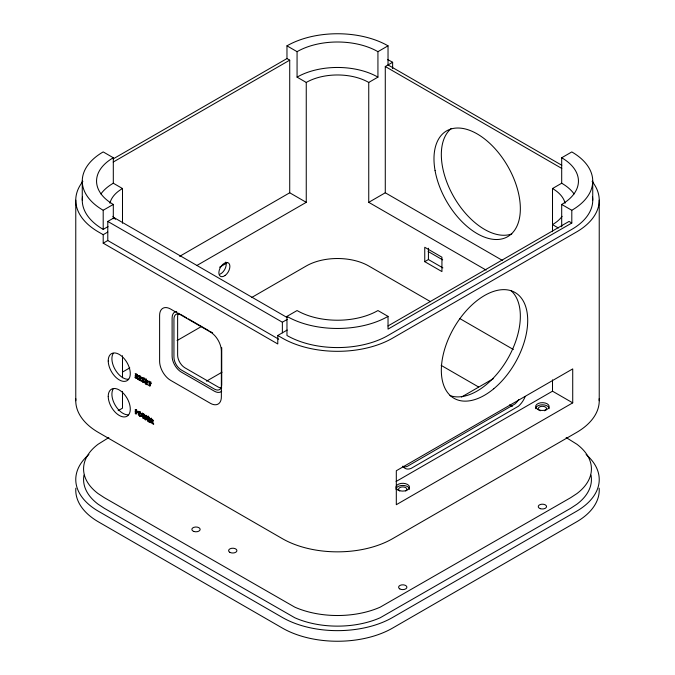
<?xml version="1.0" encoding="UTF-8"?>
<svg xmlns="http://www.w3.org/2000/svg" width="675" height="675" viewBox="0 0 675 675"><rect width="100%" height="100%" fill="white"/><g stroke="black" fill="none" stroke-linecap="round" stroke-linejoin="round"><path stroke-width="1.01" d="M135.177 373.697L137.278 374.895L137.86 376.532A1.181 0.683 60 0 1 137.582 376.793L137.05 376.751L138.409 379.333L139.092 379.721L140.122 379.114M139.759 412.653L140.088 411.826M135.498 413.615L136.586 412.898L136.578 409.683L135.177 409.523L137.801 411.826A1.46 0.844 60 0 1 137.776 412.602L136.173 412.256C137.008 416.737 134.317 412.493 135.481 409.843M135.498 377.671C139.666 374.397 134.409 371.233 135.312 377.603C138.156 381.459 134.367 371.798 137.734 379.114L141.438 381.257C142.568 380.093 138.274 381.012 139.725 378.262L140.645 377.73M150.643 422.229C148.829 416.922 152.204 417.842 152.879 421.141A1.181 0.683 60 0 1 152.601 421.402L152.069 421.36L153.689 424.263L152.752 423.723C151.85 419.251 150.188 421.225 151.698 423.115C148.011 421.85 153.529 421.428 150.196 422.137M153.259 420.171L152.196 420.263M149.681 421.951C150.812 420.787 146.517 421.706 147.977 418.956C149.842 420.964 150.095 419.065 147.977 418.736L147.977 417.133L149.723 418.812L149.681 417.901C146.036 412.611 145.986 422.921 149.681 421.951L150.601 421.419M143.691 417.555C141.235 404.418 142.222 425.107 144.399 416.399C145.977 427.579 147.842 408.071 145.387 418.534C146.171 416.517 142.855 412.45 144.273 415.96L143.691 417.555L144.61 417.023M143.235 381.324C142.206 383.265 141.834 379.004 142.644 381.51A1.519 0.878 60 0 0 143.648 382.345L144.568 381.814A1.519 0.878 60 0 1 144.281 381.696M139.16 379.704L138.856 375.823M144.914 379.325L147.623 380.776L147.656 381.679L145.918 380.008L145.918 381.611C148.002 381.915 147.825 383.856 145.918 381.831C144.458 384.581 148.753 383.662 147.623 384.826C142.931 384.227 146.779 382.219 145.041 379.392M143.876 382.328C144.627 380.81 141.48 379.763 142.357 378.118C144.053 377.097 144.872 381.223 144.028 379.367C140.358 375.604 147.437 385.552 142.374 381.704M149.335 381.215L148.205 382.058L148.247 381.13L151.116 382.793L151.149 383.763L149.918 382.354C151.487 388.792 147.85 386.227 149.42 382.067L148.652 381.662M113.206 158.887L286.968 58.565L289.718 60.159L289.718 192.78L179.643 256.34M113.231 162.051L289.718 60.159M103.199 210.262L113.307 204.432A57.173 33.008 0 0 1 113.307 157.748L103.199 151.909A71.466 41.259 0 0 0 103.199 210.262L103.199 229.382L108.017 226.597M286.968 58.565L286.968 45.833L297.067 51.671A57.173 33.008 0 0 1 377.933 51.671L388.032 45.833L388.032 64.935L561.794 165.257M278.733 339.213L107.789 240.528L107.789 221.425L114.218 217.713L286.985 317.452M502.639 260.542L385.282 192.78L385.282 66.521L392.631 62.277L392.631 68.647M82.865 181.44A77.963 45.014 0 0 0 98.601 232.04L103.199 234.689L107.789 232.04M297.067 51.671L297.067 77.136L306.256 82.443A44.179 25.507 0 0 1 368.744 82.443L377.933 77.136L377.933 51.671M103.199 234.689L103.199 243.177L107.789 240.528M197.092 265.359L306.256 202.331L306.256 82.443M219.586 267.224L226.859 263.022M368.744 82.443L368.744 202.331L385.282 192.78M122.496 372.085L129.769 367.883M177.078 340.571L201.639 326.396M251.674 297.506L306.256 265.992A44.179 25.507 0 0 1 368.744 265.992L430.599 301.708M136.173 376.135L136.173 374.448C138.974 375.157 135.304 377.663 137.093 375.604M136.544 376.532L137.244 375.882M135.177 377.527L136.544 377.089M135.177 377.637L136.097 377.114M137.05 376.751L137.97 376.22M139.168 376.118L140.088 375.587M137.734 379.114L138.653 378.582M139.725 378.262C141.64 380.278 141.809 378.337 139.725 378.042L139.725 376.439L141.37 378.051L142.29 377.519M142.973 378.287L144.146 377.848M144.011 378.835L144.931 378.304M145.226 379.527L146.146 379.004M145.353 379.696L146.273 379.164M143.648 382.345L144.931 381.662M145.344 383.273L146.306 382.683M145.935 383.501L146.855 382.97M146.011 383.636L146.931 383.105M149.918 382.354L150.837 381.822M148.922 385.577L149.842 385.045M149.234 385.611L150.28 385.037M118.117 410.687L122.496 408.164L122.496 391.382M592.464 196.611A71.466 41.259 0 0 1 571.801 229.382L388.032 335.483A71.466 41.259 0 0 1 286.968 335.483L286.968 316.381L297.067 310.551A57.173 33.008 0 0 0 377.933 310.551L388.032 316.381L388.032 329.113L571.801 223.02L571.801 210.288A71.466 41.259 0 0 0 571.801 151.934L561.693 157.764A57.173 33.008 0 0 1 561.693 204.449L561.693 226.859M107.789 221.425L282.369 322.22L287.196 319.435M135.607 410.02L136.527 409.489M135.177 413.581L136.544 413.032M103.199 243.177L277.779 343.972L277.779 335.483L287.196 330.041M143.758 414.61L144.804 414.231M108.861 437.535L98.078 444.26A70.149 40.5 0 0 0 98.078 493.577L104.296 497.669L294.798 607.146A70.149 40.5 0 0 0 380.202 607.146L570.704 497.669L576.923 493.577A70.149 40.5 0 0 0 576.923 444.26L566.139 437.535M206.491 381.164L222.007 372.212M147.285 416.661L148.205 416.129M147.412 416.821L148.331 416.289M145.193 419.453L146.112 418.922L145.311 415.868M145.302 419.512L146.222 418.981M147.403 420.398L148.365 419.808M150.626 418.686L151.546 418.154M147.994 420.635L148.913 420.103M148.07 420.761L148.989 420.238M424.752 261.664L441.931 271.586L441.931 257.192L424.752 247.269L424.752 261.664L428.423 259.546L442.893 267.899M552.504 231.652L552.504 188.536L561.693 183.229L561.693 157.764M150.196 422.246L151.116 421.605M150.517 422.28L151.436 421.748M152.069 421.36L153.52 420.871M152.752 423.723L153.672 423.191M388.007 325.949L569.05 221.425L571.801 223.02M461.531 397.027L493.374 378.641M396.098 481.486L552.504 391.188L572.721 402.857L572.721 368.904L396.309 470.753L396.309 504.706L572.721 402.857M142.071 415.986L140.856 415.884M139.97 411.438L139.708 411.522A2.43 1.409 60 0 0 139.177 412.324L139.421 414.146M140.079 379.173L138.67 379.654L139.59 379.122M137.995 375.874L137.236 375.688M144.779 382.134L144.045 381.772M138.147 412.341L137.683 412.147M140.847 415.673L141.801 415.522L141.893 413.522M385.282 66.521L561.769 168.421M561.693 204.449L571.801 210.288M558.352 227.99L552.504 224.606A44.179 25.507 0 0 0 562.089 216.337M368.744 202.331L486.101 270.084M428.136 251.48L442.682 259.875M289.718 192.78L306.256 202.331M459.717 318.516L513.388 349.507M441.129 365.361L478.541 386.961M509.566 404.873L512.308 406.451M113.307 157.748L113.307 183.229L122.496 188.536L122.496 223.239M277.779 335.483L282.369 338.133A77.963 45.014 0 0 0 392.631 338.133L576.399 232.04A77.963 45.014 0 0 0 592.135 181.44M186.663 317.891L181.297 314.795A10.395 5.999 60 0 0 173.947 319.039L173.947 357.235A10.395 5.999 60 0 0 181.297 369.968L214.372 389.062A10.395 5.999 60 0 0 221.729 384.817L221.729 347.659M188.452 318.921L209.014 330.792M210.803 331.83L212.591 332.859M141.37 378.051L141.438 377.198L138.729 375.747M143.235 413.454L143.387 413.986M599.231 200.205L599.231 400.731M592.734 181.111L592.734 200.205M552.504 379.865L552.504 391.188M428.423 248.231L428.423 259.546M282.369 322.22L282.369 332.826M122.496 355.717L122.496 377.747M113.307 204.432L113.307 218.7M82.266 181.086L82.266 200.205M75.769 200.205L75.769 400.731M586.094 454.52A77.963 45.014 0 0 1 576.399 511.355L392.631 617.456A77.963 45.014 0 0 1 282.369 617.456L98.601 511.355A77.963 45.014 0 0 1 88.906 454.52M599.164 488.177A77.963 45.014 0 0 1 576.399 521.969L392.631 628.062A77.963 45.014 0 0 1 282.369 628.062L98.601 521.969A77.963 45.014 0 0 1 75.836 488.177M83.995 475.116A70.149 40.5 0 0 0 98.078 504.183L104.296 508.283L294.798 617.76A70.149 40.5 0 0 0 380.202 617.76L570.704 508.283L576.923 504.183A70.149 40.5 0 0 0 591.005 475.116M511.836 233.913A61.071 35.26 60 0 1 453.845 196.923A61.071 35.26 60 0 1 451.305 128.469M510.882 290.528A61.071 35.26 -60 0 1 507.583 358.973A61.071 35.26 -60 0 1 449.93 395.575M75.836 398.773A77.963 45.014 0 0 0 98.601 432.565L282.369 538.658A77.963 45.014 0 0 0 392.631 538.658L576.399 432.565A77.963 45.014 0 0 0 599.164 398.773M221.729 387.923A10.395 5.999 60 0 1 218.05 386.944L184.975 367.841A10.395 5.999 60 0 1 177.626 355.109L177.626 316.913A10.395 5.999 60 0 1 178.605 313.242M286.968 45.833A71.466 41.259 0 0 1 388.032 45.833M128.621 414.779A15.593 9.003 60 0 1 115.282 405.346A15.593 9.003 60 0 1 113.282 388.859M115.467 219.324A44.179 25.507 0 0 1 112.911 216.337M109.932 203.243A44.179 25.507 0 0 1 122.496 188.536M100.912 193.944A57.173 33.008 0 0 1 113.307 183.229M388.032 316.381A71.466 41.259 0 0 1 286.968 316.381M525.226 396.47A15.593 9.003 -60 0 1 518.467 406.207L411.067 468.433A15.593 9.003 -60 0 1 402.907 466.104M387.61 59.628A77.963 45.014 0 0 1 392.631 62.277M297.067 77.136A57.173 33.008 0 0 1 377.933 77.136M138.721 411.294A1.46 0.844 60 0 1 138.696 412.071M128.621 379.232A15.593 9.003 60 0 1 115.282 369.799A15.593 9.003 60 0 1 113.282 353.312M561.693 183.229A57.173 33.008 0 0 1 574.087 193.944M540.321 410.771A4.16 2.405 0 0 1 539.215 407.152A4.16 2.405 0 0 1 545.586 407.152A4.16 2.405 0 0 1 544.48 410.771M176.707 311.437A12.994 7.501 60 0 0 172.108 317.976L172.108 356.172A12.994 7.501 60 0 0 181.297 372.085L214.372 391.188A12.994 7.501 60 0 0 221.662 391.238M402.958 466.83A15.593 9.003 -60 0 0 407.396 466.315L514.789 404.08A15.593 9.003 -60 0 0 518.678 399.701M552.504 188.536A44.179 25.507 0 0 1 565.068 203.243M399.794 491.02A4.16 2.405 0 0 1 399.794 487.628A4.16 2.405 0 0 1 405.675 487.628A4.16 2.405 0 0 1 405.675 491.02M103.199 229.382A71.466 41.259 0 0 1 82.536 196.611M225.788 262.052A7.796 4.497 -60 0 1 220.033 274.177M535.646 408.687A6.758 3.898 0 0 1 542.405 404.789A6.758 3.898 0 0 1 549.155 408.687M395.98 489.324A6.758 3.898 0 0 1 402.739 485.426A6.758 3.898 0 0 1 409.497 489.324M141.067 415.007C140.392 419.335 136.839 411.227 140.164 412.552A1.291 0.751 60 0 1 140.712 413.252L141.067 415.007M141.657 415.268C141.21 418.534 137.396 414.821 138.257 412.855A2.43 1.409 60 0 1 138.788 412.045L139.978 412.206L141.159 413.488A2.455 1.417 60 0 1 141.632 414.821L141.657 415.268M152.356 420.525C151.993 421.959 150.128 419.977 151.192 419.057L152.356 420.525M137.261 411.91C136.839 413.412 135.371 411.244 136.173 410.4L137.261 411.91M210.33 331.982L170.64 309.066A15.593 9.003 60 0 0 159.612 315.427L159.612 361.268A15.593 9.003 60 0 0 170.64 380.363L210.33 403.279A15.593 9.003 60 0 0 221.358 396.917L221.358 351.076A15.593 9.003 60 0 0 210.33 331.982M399.794 588.912A4.16 2.405 0 0 0 406.755 587.841A4.16 2.405 0 0 0 401.659 584.896A4.16 2.405 0 0 0 399.794 588.912M540.321 508.663A4.16 2.405 0 0 0 546.556 506.587A4.16 2.405 0 0 0 540.321 504.503A4.16 2.405 0 0 0 540.321 508.663M229.812 552.31A4.16 2.405 0 0 0 236.765 551.239A4.16 2.405 0 0 0 231.677 548.294A4.16 2.405 0 0 0 229.812 552.31M193.919 531.478A4.16 2.405 0 0 0 200.154 529.394A4.16 2.405 0 0 0 193.919 527.318A4.16 2.405 0 0 0 193.919 531.478M493.737 388.783A61.071 35.26 -60 0 0 516.442 293.38A61.071 35.26 -60 0 0 443.365 354.021A61.071 35.26 -60 0 0 493.737 388.783M435.071 170.606A61.071 35.26 60 0 0 506.571 237.262A61.071 35.26 60 0 0 489.847 143.421A61.071 35.26 60 0 0 435.071 170.606M108.236 396.588A15.593 9.003 60 0 0 124.951 416.905A15.593 9.003 60 0 0 124.588 394.647A15.593 9.003 60 0 0 108.236 396.588M108.236 361.041A15.593 9.003 60 0 0 124.951 381.358A15.593 9.003 60 0 0 124.588 359.1A15.593 9.003 60 0 0 108.236 361.041M225.146 275.451A7.796 4.497 -60 0 0 228.732 263.166A7.796 4.497 -60 0 0 219.274 270.143A7.796 4.497 -60 0 0 225.146 275.451M537.621 409.328A6.758 3.898 0 0 0 548.927 407.582A6.758 3.898 0 0 0 540.65 402.798A6.758 3.898 0 0 0 537.621 409.328M397.963 489.966A6.758 3.898 0 0 0 409.261 488.211A6.758 3.898 0 0 0 400.992 483.435A6.758 3.898 0 0 0 397.963 489.966"/></g></svg>
